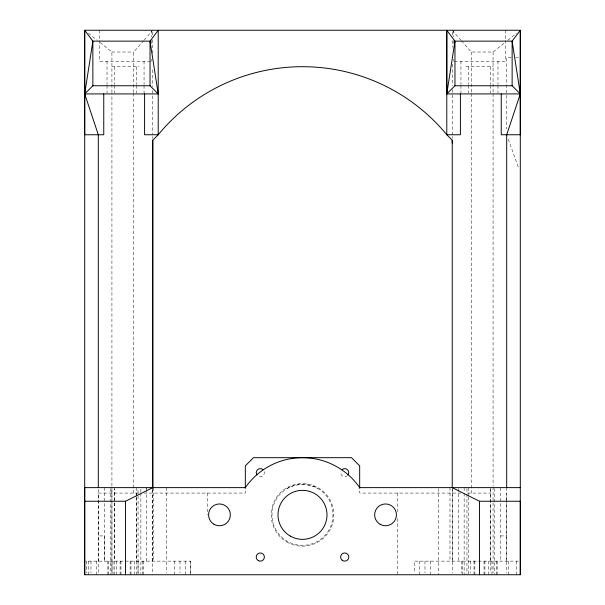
<?xml version="1.0" encoding="UTF-8"?>
<svg xmlns="http://www.w3.org/2000/svg" width="605" height="605" viewBox="0 0 605 605"><rect width="100%" height="100%" fill="white"/><g stroke="black" fill="none" stroke-linecap="round" stroke-linejoin="round"><path stroke-width="0.45" stroke-dasharray="3.02 2.27" d="M98.312 561.137L98.312 487.63M104.446 487.63L104.446 561.137L104.446 535.932L98.312 535.932M110.216 488.575L110.216 574.75M111.925 572.859L111.925 486.844M111.925 485.898L111.925 93.624M111.925 92.678L111.925 52.03L100.15 42.615M114.647 574.75L114.647 488.568L114.647 561.137M133.705 493.075L133.705 93.586M133.705 92.641L133.705 52.03L143.544 40.792M136.428 574.75L136.428 497M136.428 496.062L136.428 487.63M138.053 572.875L138.053 488.568M140.867 493.287L140.867 574.75M140.867 492.341L140.867 487.63M146.637 561.137L146.637 490.458M152.762 561.137L152.762 489.301M190.704 572.935L190.704 561.137L84.7 561.137M452.238 561.137L452.238 489.513M452.238 138.386L452.238 136.571M490.352 561.137L490.352 487.63L490.352 572.875M506.688 561.137L506.688 500.637M506.688 499.692L506.688 493.075M144.156 40.089L152.762 30.25M461.464 40.792L471.295 52.03L493.075 52.03L504.85 42.615M507.792 40.255L516.617 33.192M287.254 488.447A30.492 30.492 0 0 1 332.992 514.855A30.492 30.492 0 0 1 287.254 541.263A30.492 30.492 0 0 1 287.254 488.447C296.639 483.236 308.361 483.236 317.746 488.447M111.925 52.03L133.705 52.03M511.225 57.475L506.688 57.475L506.688 129.099M515.762 57.475L518.485 57.475M150.524 61.249L99.674 61.249L99.674 40.58M454.484 61.249L505.326 61.249L505.326 40.58M111.925 66.694L139.15 66.694M465.85 66.694L493.075 66.694M138.394 493.075L98.312 493.075L98.312 572.935M144.02 493.075L245.327 493.075L245.327 489.316M460.98 493.075L359.673 493.075L359.673 489.316M467.544 493.075L490.352 493.075M500.562 535.932L506.688 535.932M518.485 561.137L414.296 561.137L414.296 572.935M88.383 33.192L97.208 40.255M452.238 30.25L460.844 40.089M508.268 139.188L518.719 168.447M516.67 561.137L516.67 574.75M508.502 561.137L508.502 574.75M506.688 487.63L506.688 572.935M505.326 30.25L505.326 39.643M500.554 487.63L500.562 561.137M497.976 61.249L497.976 84.579M497.976 85.517L497.976 92.981M497.159 561.137L497.159 574.75M496.554 561.137L496.554 574.75M494.792 488.575L494.792 574.75M493.075 52.03L493.075 92.678M493.075 93.624L493.075 485.898M493.075 486.844L493.075 572.935M491.978 561.137L491.978 574.75M490.352 66.694L490.352 84.526M490.352 85.464L490.352 92.981M488.311 561.137L488.311 574.75M484.908 561.137L484.908 574.75M484.045 561.137L484.045 574.75M474.88 561.137L474.88 574.75M474.017 561.137L474.017 574.75M471.295 52.03L471.295 92.641M471.295 93.586L471.295 493.075M470.614 561.137L470.614 572.935M468.572 66.694L468.572 84.526M468.572 85.464L468.572 92.981M468.572 487.63L468.572 496.062M468.572 496.856L468.572 574.75M466.947 488.568L466.947 493.249M466.947 494.187L466.947 574.75M464.141 487.63L464.141 492.341M464.141 493.287L464.141 574.75M462.371 561.137L462.371 574.75M461.766 561.137L461.766 572.935M460.95 61.249L460.95 84.579M460.95 85.517L460.95 92.981M458.371 488.575L458.371 561.137M453.599 30.25L453.599 36.822M453.599 40.58L453.599 43.401M453.599 59.366L453.599 61.249M452.238 32.133L452.238 35.899M452.238 40.603L452.238 47.198M452.238 64.145L452.238 85.797M452.238 89.563L452.238 134.756M452.238 487.63L452.222 572.935M449.984 487.63L449.984 561.137M438.625 488.575L438.625 574.75M430.435 561.137L430.435 574.75M424.967 561.137L424.967 572.935M419.545 561.137L419.545 574.75M397.787 493.075L397.787 511.853M397.787 518.424L397.787 574.75M207.213 493.075L207.213 514.855M190.704 561.137L190.704 574.75M185.455 561.137L185.455 574.75M179.987 561.137L179.987 572.935M174.565 561.137L174.565 574.75M166.375 487.63L166.375 572.935M153.269 487.63L153.269 561.137M152.762 32.133L152.762 34.954M152.762 39.665L152.762 53.785M152.762 69.794L152.762 86.742M152.762 90.508L152.762 134.756M152.762 136.571L152.762 138.386M152.762 489.513L152.762 574.75M151.401 30.25L151.401 36.822M151.401 40.58L151.401 43.401M151.401 59.366L151.401 61.249M144.05 61.249L144.05 84.579M144.05 85.517L144.05 92.981M143.234 561.137L143.234 574.75M142.629 561.137L142.629 574.75M138.053 561.137L138.053 574.75M136.428 66.694L136.428 84.526M136.428 85.464L136.428 92.981M136.428 493.075L136.428 495.911M136.428 496.856L136.428 561.137M134.386 561.137L134.386 574.75M130.982 561.137L130.982 574.75M130.12 561.137L130.12 574.75M120.955 561.137L120.955 574.75M120.093 561.137L120.093 574.75M116.689 561.137L116.689 574.75M114.647 66.694L114.647 84.526M114.647 85.464L114.647 92.981M113.022 561.137L113.022 574.75M111.925 488.575L111.925 574.75M108.446 561.137L108.446 574.75M107.841 561.137L107.841 574.75M107.025 61.249L107.025 84.579M107.025 85.517L107.025 92.981M99.674 30.25L99.674 39.643M96.497 561.137L96.497 574.75M90.977 561.137L90.977 572.935M88.33 561.137L88.33 574.75M86.303 561.137L86.303 572.935M347.588 475.545A4.084 4.084 0 0 1 340.751 471.598M264.249 471.598A4.084 4.084 0 0 1 257.412 475.545M146.637 487.63L146.637 489.513L146.637 487.63M286.846 541.967A31.309 31.309 0 0 0 333.809 514.855A31.309 31.309 0 0 0 286.846 487.743A31.309 31.309 0 0 0 286.846 541.967"/><path stroke-width="0.91" d="M158.207 134.756A186.983 186.983 0 0 1 446.792 134.756L452.238 140.201L452.238 487.63L479.462 501.242L520.3 501.242L520.3 574.75L84.7 574.75L84.7 30.25L520.3 30.25L520.3 134.756L501.242 134.756L501.242 93.919M152.762 488.356L152.762 140.201L158.207 134.756L158.207 30.25L150.04 41.14L150.04 85.751L158.207 93.919L84.7 93.919L92.867 41.14L84.7 30.25L84.7 134.756L103.757 134.756L103.757 93.919M446.792 30.25L446.792 93.919L454.96 85.751L454.96 41.14L446.792 30.25L446.792 134.756L460.405 134.756L460.405 93.919M506.688 487.63L506.688 134.756L520.3 93.919L512.133 41.14L520.3 30.25L520.3 574.75M158.207 93.919L150.04 41.14L92.867 41.14L92.867 85.751L84.7 93.919L98.312 134.756L98.312 487.63M84.7 501.242L125.537 501.242L152.762 487.63L152.762 140.201M92.867 85.751L150.04 85.751M454.96 85.751L512.133 85.751L520.3 93.919L446.792 93.919L454.96 41.14L512.133 41.14L512.133 85.751M158.207 134.756L144.595 134.756L144.595 93.919M520.3 487.63L359.673 487.63A69.545 69.545 0 0 0 245.327 487.63L84.7 487.63L84.7 574.75M479.462 501.242L479.462 574.75M452.238 140.201L452.238 143.03M359.673 488.379L359.673 465.85L351.505 457.683L253.495 457.683L245.327 465.85L245.327 488.379M125.537 501.242L125.537 574.75M341.81 469.767A4.084 4.084 0 0 1 348.238 474.698M256.762 474.698A4.084 4.084 0 0 1 263.19 469.767M342.203 560.283A4.084 4.084 0 0 0 348.745 557.598A4.084 4.084 0 0 0 343.148 553.273A4.084 4.084 0 0 0 342.203 560.283M258.259 560.593A4.084 4.084 0 0 0 264.385 557.054A4.084 4.084 0 0 0 258.259 553.514A4.084 4.084 0 0 0 258.259 560.593M290.249 536.075A24.502 24.502 0 0 0 327.002 514.855A24.502 24.502 0 0 0 290.249 493.635A24.502 24.502 0 0 0 290.249 536.075M380.091 524.285A10.89 10.89 0 0 0 396.426 514.855A10.89 10.89 0 0 0 380.091 505.425A10.89 10.89 0 0 0 380.091 524.285M214.019 524.285A10.89 10.89 0 0 0 230.354 514.855A10.89 10.89 0 0 0 214.019 505.425A10.89 10.89 0 0 0 214.019 524.285"/></g></svg>
